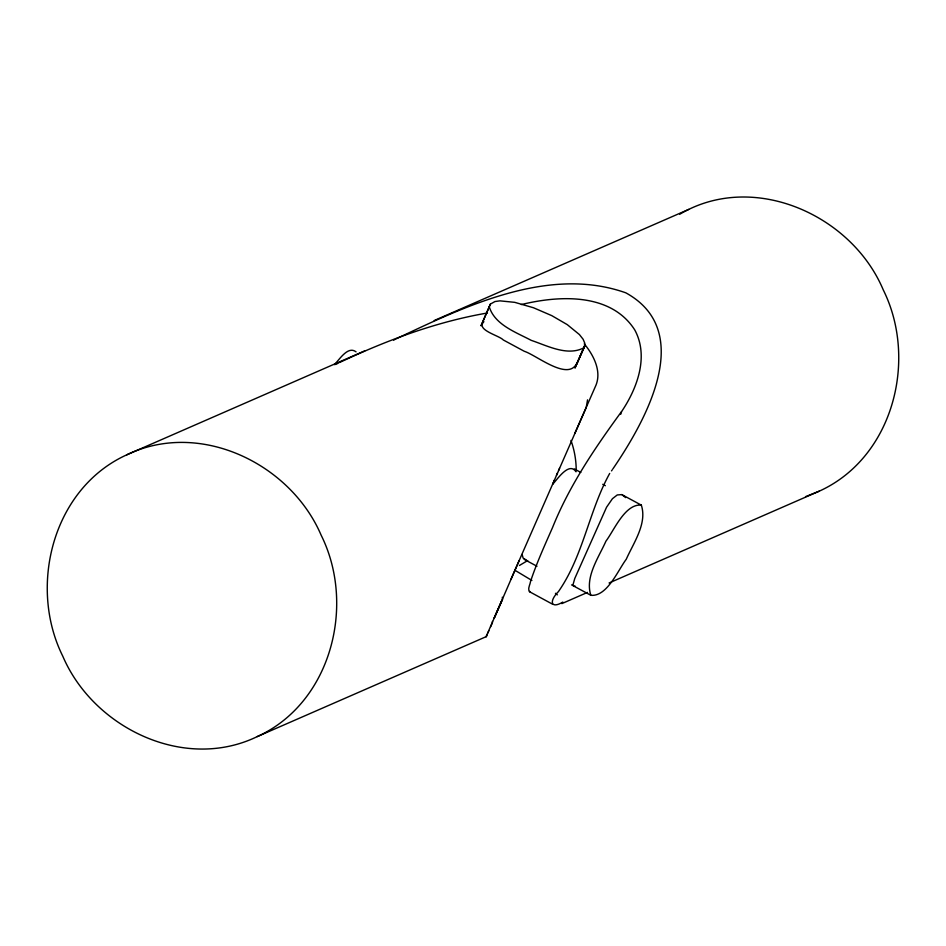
<?xml version="1.0" encoding="UTF-8"?>
<svg xmlns="http://www.w3.org/2000/svg" width="946" height="946" viewBox="0 0 946 946"><rect width="100%" height="100%" fill="white"/><g stroke="black" fill="none" stroke-linecap="round" stroke-linejoin="round"><path stroke-width="1.42" d="M562.823 602.07C551.069 609.259 548.597 601.431 558.483 591.534C583.41 555.763 588.897 510.97 609.685 473.438M577.178 362.413C569.031 382.373 536.441 355.069 524.285 351.285L503.296 339.969C499.322 335.487 475.412 329.977 483.891 321.687M490.418 304.08L481.088 325.649L490.418 304.08L494.947 301.549L499.937 300.852L514.742 302.342L533.532 307.769L551.814 315.657L567.245 324.62L579.413 334.565L583.103 339.236L584.829 343.292L584.604 346.532L574.967 368.065L584.947 345.018L576.717 363.95M620.753 414.23L621.534 411.77M486.102 636.705L519.023 560.907M492.405 622.705L492.405 621.427M494.309 617.785L494.959 616.26M495.196 615.704L495.751 614.415M496.248 613.256L497.714 609.863M497.963 609.295L499.689 605.298M500.02 604.529L501.747 600.568M511.041 579.094L586.201 407.584L587.537 399.862M574.813 433.398L596.015 385.081C601.739 370.678 593.319 354.809 584.25 343.836M552.689 483.95L553.244 482.685M553.8 481.419L554.344 480.178M556.485 475.294L557.525 472.929M558.542 470.6L559.535 468.317M496.189 613.741L502.551 599.409L502.314 597.222M490.548 626.879L491.033 625.803M491.4 624.975L491.92 623.828M495.716 614.817L495.196 615.976M495.006 616.39L494.226 618.128M488.467 631.55L488.846 630.71M487.793 633.051L488.112 632.33M487.214 634.328L486.741 635.369M486.551 635.783L486.173 636.575M612.819 469.003C644.723 422.212 696.552 331.821 625.838 292.834C548.798 265.53 465.089 306.279 396.007 338.916M612.168 469.937L611.506 470.872M334.328 364.683C339.472 359.634 347.88 345.538 356.039 351.841M552.771 484.175C557.561 479.031 569.22 461.412 576.019 471.794M583.812 347.821C567.352 356.524 547.332 345.716 531.214 340.347C515.96 332.235 494.77 324.821 489.283 306.871M527.726 560.54L519.425 565.483M364.849 350.812L126.74 454.837C52.87 488.337 27.919 586.118 62.779 656.193C93.477 728.018 184.316 771.912 257.217 736.615L486.587 636.481M679.736 214.257C752.862 170.741 851.554 214.565 883.221 289.807C918.081 359.882 893.13 457.663 819.26 491.163L609.082 582.973M257.217 736.615C331.088 703.115 356.039 605.334 321.179 535.259C290.481 463.434 199.641 419.551 126.74 454.837M393.595 340.17L394.801 339.543M335.594 364.517L338.207 363.181M339.508 362.543C386.512 340.394 436.059 321.806 487.438 312.996M434.167 320.552L688.783 209.385M561.841 603.619L587.49 592.409M805.566 496.65L819.26 491.163M521.388 304.553C559.405 295.282 610.856 292.669 634.731 329.882C648.98 356.074 637.438 387.73 622.196 410.67C595.33 447.411 569.527 485.156 552.511 527.632C544.695 545.357 536.654 563.047 530.54 581.447C530.304 584.38 526.839 589.796 530.02 591.924M575.381 586.26L573.808 586.189L573.004 584.734L574.778 578.479L606.563 507.222L612.429 498.708L617.253 494.947L621.806 494.604L625.661 497.608M526.449 560.127L523.126 558.093L522.133 554.427M524.179 559.37L536.973 566.252M622.054 494.723L641.329 505.129C647.348 523.528 633.56 542.815 626.252 559.252C617.986 570.225 607.096 596.891 590.848 595.294L571.573 584.888M574.328 468.92L580.797 472.421M602.744 484.305L605.334 485.7M529.299 591.593L552.263 604.033M515.499 570.615L531.889 580.454M641.329 505.129C625.093 503.52 614.191 530.198 605.937 541.159C598.629 557.608 584.841 576.894 590.848 595.294M555.444 593.296L557.336 594.857M570.958 440.41C574.435 450.083 576.244 460.442 576.209 470.73"/></g></svg>
